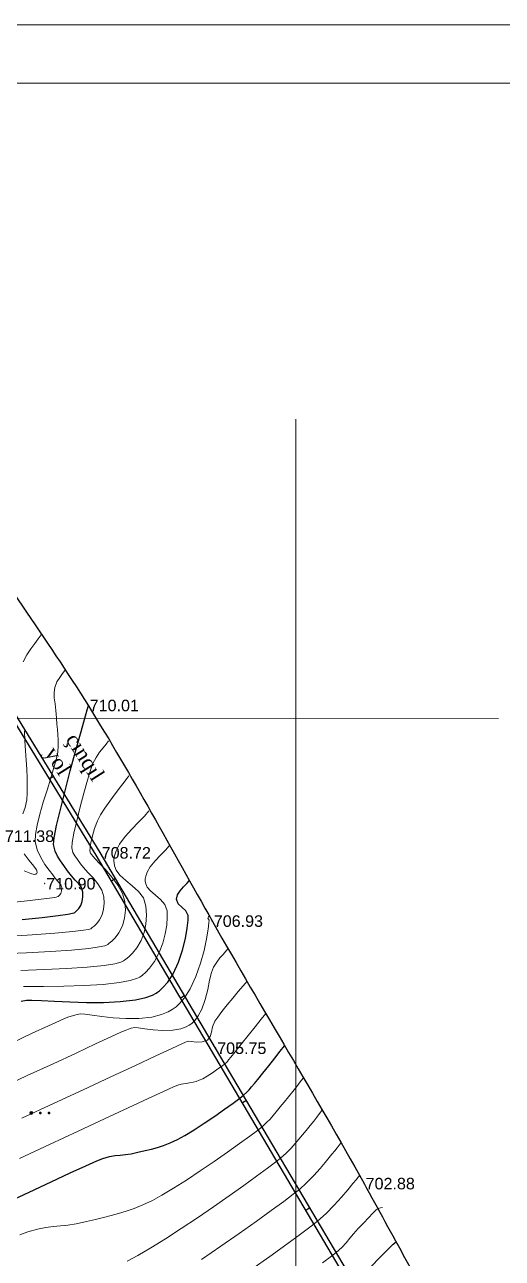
# Model space of a CAD drawing. Header units: feet. Extents: x 3381 to 1374491, y 675186 to 8751562.
# Drawn here: x 686558.1 to 686599.6, y 4375761.9 to 4375868.9 of the extents above; entities that cross this region are included whole.
import ezdxf

# ---------------------------------------------------------------- set-up
doc = ezdxf.new("R2010")
doc.units = ezdxf.units.FT
doc.header["$MEASUREMENT"] = 0
doc.header["$PDMODE"] = 34
doc.header["$PDSIZE"] = 0.01
doc.layers.get('0').update_dxf_attribs({"linetype": 'CONTINUOUS'})
for name, color, linetype in [('0_Point_Height', 2, 'CONTINUOUS'), ('0_Point_Point', 7, 'CONTINUOUS'), ('col bitkisi', 7, 'CONTINUOUS'), ('Yazilar', 7, 'CONTINUOUS')]:
    doc.layers.add(name, color=color, linetype=linetype)
for name, color, linetype, lineweight in [('ANA HORIZONTAL', 24, 'CONTINUOUS', 30), ('HORIZANTAL', 24, 'CONTINUOUS', 13), ('km setka', 170, 'CONTINUOUS', 15), ('rabit xt', 7, 'CONTINUOUS', 13)]:
    doc.layers.add(name, color=color, linetype=linetype, lineweight=lineweight)
doc.styles.get("Standard").update_dxf_attribs({"font": 'arial.ttf', "height": 2.5})

msp = doc.modelspace()

# ---------------------------------------------------------------- hatches: boundary and pattern name
at = {"layer": 'col bitkisi', "ltscale": 1.5}
h = msp.add_hatch(color=256, dxfattribs=at)
edge = h.paths.add_edge_path()
edge.add_arc((686558.716, 4375774.493), 0.125, 0, 360)
h = msp.add_hatch(color=256, dxfattribs=at)
edge = h.paths.add_edge_path()
edge.add_arc((686559.498, 4375774.493), 0.125, 0, 360)
h = msp.add_hatch(color=256, dxfattribs=at)
edge = h.paths.add_edge_path()
edge.add_arc((686560.257, 4375774.493), 0.125, 0, 360)

# ---------------------------------------------------------------- linework, layer by layer
at = {"linetype": 'Continuous'}
for p, q in [((686560.632, 4375803.68, 711.378), (686560.299, 4375803.459, 711.378)), ((686566.021, 4375794.817), (686565.687, 4375794.595)), ((686572.019, 4375784.677), (686571.685, 4375784.455)), ((686577.392, 4375775.58), (686577.058, 4375775.359)), ((686582.887, 4375766.26), (686582.554, 4375766.039))]:
    msp.add_line(p, q, dxfattribs=at)
at = {"linetype": 'Continuous', "elevation": 697.485}
for points in [[(686603.7, 4375735.052), (686595.063, 4375745.485), (686586.178, 4375759.893), (686574.367, 4375779.922), (686564.347, 4375796.861), (686553.221, 4375814.996), (686540.875, 4375835.544)], [(686603.979, 4375735.341), (686595.388, 4375745.718), (686586.52, 4375760.099), (686574.711, 4375780.125), (686564.689, 4375797.067), (686553.562, 4375815.203), (686541.217, 4375835.75)]]:
    msp.add_lwpolyline(points, dxfattribs=at)
at = {"linetype": 'Continuous'}
msp.add_open_spline([(686532.216, 4375862.55), (686534.037, 4375859.08), (686540.343, 4375847.062), (686550.24, 4375829.08), (686564.234, 4375809.816), (686575.006, 4375789.618), (686585.969, 4375771.733), (686595.096, 4375754.329), (686608.511, 4375735.808), (686625.111, 4375721.519), (686636.646, 4375706.682), (686644.576, 4375696.2), (686655.894, 4375684.281), (686664.143, 4375673.589), (686668.587, 4375667.829)], degree=3, knots=[0, 0, 0, 0, 11.7595104, 40.7232097, 61.4623304, 83.0549787, 109.2907167, 124.3927439, 141.9627176, 177.5330077, 189.5588214, 198.2764878, 216.9554477, 238.7688662, 238.7688662, 238.7688662, 238.7688662], dxfattribs=at)
at = {"layer": '0_Point_Point'}
for p in [(686563.648, 4375809.843, 710.009), (686564.689, 4375797.067, 708.721), (686559.879, 4375794.387, 710.904), (686574.416, 4375791.148, 706.928), (686574.711, 4375780.125, 705.752), (686587.592, 4375768.383, 702.877)]:
    msp.add_point(p, dxfattribs=at)
at = {"layer": 'ANA HORIZONTAL', "color": 16, "lineweight": 30, "elevation": 710}
msp.add_lwpolyline([(686557.935, 4375791.277), (686559.655, 4375791.449), (686561.058, 4375791.615), (686561.88, 4375791.736), (686562.284, 4375791.816), (686562.44, 4375791.863), (686562.482, 4375791.885), (686562.55, 4375791.936), (686562.674, 4375792.043), (686562.836, 4375792.218), (686563.004, 4375792.475), (686563.142, 4375792.832), (686563.201, 4375793.225), (686563.185, 4375793.651), (686563.065, 4375794.044), (686562.837, 4375794.373), (686562.537, 4375794.691), (686562.203, 4375795.048), (686561.871, 4375795.497), (686561.553, 4375795.958), (686561.249, 4375796.358), (686560.982, 4375796.754), (686560.774, 4375797.203), (686560.646, 4375797.762), (686560.698, 4375798.355), (686560.908, 4375799.415), (686561.238, 4375800.818), (686561.648, 4375802.44), (686562.101, 4375804.154), (686562.558, 4375805.837), (686562.98, 4375807.363), (686563.33, 4375808.608), (686563.568, 4375809.446), (686563.656, 4375809.754), (686563.68, 4375809.789)], dxfattribs=at)
at = {"layer": 'ANA HORIZONTAL', "color": 32, "lineweight": 30}
for points, elevation in [([(686557.835, 4375784.181), (686558.299, 4375784.268), (686558.774, 4375784.283), (686559.615, 4375784.248), (686560.738, 4375784.189), (686562.062, 4375784.126), (686563.507, 4375784.084), (686564.99, 4375784.084), (686566.43, 4375784.149), (686567.746, 4375784.302), (686568.655, 4375784.504), (686569.225, 4375784.708), (686569.542, 4375784.873), (686569.679, 4375784.964), (686569.839, 4375785.087), (686570.141, 4375785.363), (686570.551, 4375785.841), (686571.021, 4375786.572), (686571.493, 4375787.581), (686571.848, 4375788.626), (686572.097, 4375789.628), (686572.252, 4375790.511), (686572.324, 4375791.199), (686572.325, 4375791.614), (686572.133, 4375792.032), (686571.79, 4375792.341), (686571.461, 4375792.642), (686571.313, 4375793.036), (686571.404, 4375793.411), (686571.63, 4375793.766), (686571.922, 4375794.093), (686572.208, 4375794.38), (686572.417, 4375794.619)], 707.5), ([(686556.427, 4375766.634), (686558.524, 4375767.623), (686560.437, 4375768.523), (686562.1, 4375769.301), (686563.445, 4375769.923), (686564.406, 4375770.353), (686564.916, 4375770.557), (686565.503, 4375770.713), (686565.992, 4375770.8), (686566.434, 4375770.849), (686566.878, 4375770.892), (686567.374, 4375770.961), (686567.973, 4375771.086), (686568.592, 4375771.234), (686569.141, 4375771.365), (686569.658, 4375771.502), (686570.184, 4375771.671), (686570.756, 4375771.893), (686571.415, 4375772.192), (686572.053, 4375772.539), (686572.846, 4375773.027), (686573.729, 4375773.603), (686574.633, 4375774.217), (686575.493, 4375774.818), (686576.24, 4375775.353), (686576.808, 4375775.772), (686577.13, 4375776.024), (686577.42, 4375776.288), (686577.629, 4375776.513), (686577.827, 4375776.751), (686578.081, 4375777.054), (686578.374, 4375777.409), (686578.808, 4375777.948), (686579.319, 4375778.589), (686579.844, 4375779.252), (686580.322, 4375779.854), (686580.687, 4375780.314)], 705), ([(686588.244, 4375761.196), (686588.934, 4375761.918), (686589.591, 4375762.593), (686590.117, 4375763.109), (686590.369, 4375763.321)], 702)]:
    msp.add_lwpolyline(points, dxfattribs=dict(at, elevation=elevation))
at = {"layer": 'col bitkisi', "lineweight": 13, "ltscale": 1.5}
msp.add_circle((686558.716, 4375774.493), 0.125, dxfattribs=at)
at = {"layer": 'HORIZANTAL', "color": 32, "linetype": 'Continuous', "lineweight": 13}
for points, elevation in [([(686558.018, 4375813.629), (686558.32, 4375814.221), (686558.664, 4375814.741), (686559.011, 4375815.196), (686559.325, 4375815.595), (686559.569, 4375815.948)], 711), ([(686557.275, 4375792.787), (686558.613, 4375792.913), (686559.793, 4375793.05), (686560.516, 4375793.152), (686560.876, 4375793.218), (686561.011, 4375793.254), (686561.043, 4375793.269), (686561.092, 4375793.307), (686561.178, 4375793.391), (686561.276, 4375793.533), (686561.35, 4375793.749), (686561.357, 4375794.058), (686561.282, 4375794.272), (686561.137, 4375794.451), (686560.956, 4375794.64), (686560.77, 4375794.883), (686560.574, 4375795.147), (686560.264, 4375795.543), (686559.898, 4375796.05), (686559.537, 4375796.648), (686559.24, 4375797.316), (686559.066, 4375798.034), (686559.079, 4375798.644), (686559.221, 4375799.455), (686559.457, 4375800.407), (686559.755, 4375801.442), (686560.082, 4375802.5), (686560.403, 4375803.521), (686560.687, 4375804.448), (686560.9, 4375805.22), (686561.009, 4375805.779), (686561.054, 4375806.368), (686561.057, 4375806.864), (686561.031, 4375807.309), (686560.989, 4375807.743), (686560.944, 4375808.208), (686560.908, 4375808.745), (686560.853, 4375809.402), (686560.778, 4375809.976), (686560.713, 4375810.486), (686560.693, 4375810.95), (686560.747, 4375811.385), (686560.93, 4375811.87), (686561.179, 4375812.27), (686561.432, 4375812.597), (686561.627, 4375812.868)], 710.5), ([(686557.995, 4375800.421), (686558.192, 4375800.969), (686558.322, 4375801.64), (686558.364, 4375802.232), (686558.373, 4375802.877), (686558.357, 4375803.57), (686558.321, 4375804.309), (686558.273, 4375805.088), (686558.218, 4375805.904), (686558.164, 4375806.751), (686558.116, 4375807.626)], 711), ([(686556.551, 4375789.803), (686558.792, 4375789.938), (686560.746, 4375790.078), (686562.318, 4375790.219), (686563.233, 4375790.332), (686563.688, 4375790.417), (686563.87, 4375790.473), (686563.921, 4375790.501), (686564.009, 4375790.566), (686564.174, 4375790.704), (686564.392, 4375790.925), (686564.633, 4375791.246), (686564.855, 4375791.687), (686564.99, 4375792.169), (686565.042, 4375792.689), (686565.013, 4375793.243), (686564.839, 4375793.812), (686564.504, 4375794.364), (686564.079, 4375794.885), (686563.635, 4375795.359), (686563.242, 4375795.773), (686562.973, 4375796.111), (686562.713, 4375796.485), (686562.493, 4375796.78), (686562.326, 4375797.086), (686562.227, 4375797.491), (686562.265, 4375797.95), (686562.418, 4375798.77), (686562.657, 4375799.834), (686562.951, 4375801.028), (686563.268, 4375802.236), (686563.58, 4375803.343), (686563.854, 4375804.234), (686564.06, 4375804.794), (686564.339, 4375805.321), (686564.641, 4375805.769), (686564.94, 4375806.15), (686565.21, 4375806.475), (686565.427, 4375806.755)], 709.5), ([(686556.085, 4375788.289), (686558.302, 4375788.383), (686560.373, 4375788.491), (686562.207, 4375788.616), (686563.711, 4375788.76), (686564.615, 4375788.891), (686565.087, 4375788.999), (686565.293, 4375789.076), (686565.361, 4375789.116), (686565.48, 4375789.206), (686565.703, 4375789.393), (686566, 4375789.692), (686566.326, 4375790.128), (686566.627, 4375790.725), (686566.81, 4375791.378), (686566.88, 4375792.084), (686566.841, 4375792.836), (686566.636, 4375793.528), (686566.234, 4375794.248), (686565.715, 4375794.951), (686565.16, 4375795.594), (686564.648, 4375796.133), (686564.26, 4375796.524), (686564.075, 4375796.725), (686563.953, 4375796.895), (686563.86, 4375797.035), (686563.808, 4375797.219), (686563.818, 4375797.477), (686563.885, 4375797.931), (686564.014, 4375798.517), (686564.205, 4375799.173), (686564.464, 4375799.835), (686564.736, 4375800.342), (686565.11, 4375800.923), (686565.546, 4375801.543), (686566.009, 4375802.167), (686566.46, 4375802.761), (686566.861, 4375803.29), (686567.175, 4375803.721)], 709), ([(686557.803, 4375786.859), (686559.842, 4375786.922), (686561.79, 4375787.008), (686563.554, 4375787.127), (686565.039, 4375787.282), (686565.964, 4375787.438), (686566.473, 4375787.576), (686566.713, 4375787.678), (686566.8, 4375787.732), (686566.929, 4375787.829), (686567.174, 4375788.031), (686567.504, 4375788.356), (686567.881, 4375788.824), (686568.251, 4375789.463), (686568.511, 4375790.151), (686568.665, 4375790.88), (686568.716, 4375791.642), (686568.669, 4375792.429), (686568.445, 4375793.139), (686568.021, 4375793.711), (686567.483, 4375794.199), (686566.916, 4375794.653), (686566.404, 4375795.126), (686566.092, 4375795.553), (686565.943, 4375795.92), (686565.895, 4375796.192), (686565.888, 4375796.338), (686565.893, 4375796.487), (686565.936, 4375796.783), (686566.073, 4375797.222), (686566.369, 4375797.792), (686566.867, 4375798.476), (686567.443, 4375799.118), (686568.025, 4375799.707), (686568.542, 4375800.233), (686568.922, 4375800.687)], 708.5), ([(686558.039, 4375785.471), (686559.763, 4375785.466), (686561.551, 4375785.484), (686563.31, 4375785.536), (686564.951, 4375785.636), (686566.38, 4375785.796), (686567.31, 4375785.976), (686567.852, 4375786.146), (686568.129, 4375786.277), (686568.24, 4375786.348), (686568.376, 4375786.452), (686568.635, 4375786.678), (686568.988, 4375787.057), (686569.396, 4375787.623), (686569.809, 4375788.399), (686570.121, 4375789.213), (686570.339, 4375790.024), (686570.469, 4375790.789), (686570.52, 4375791.469), (686570.497, 4375792.022), (686570.304, 4375792.576), (686569.939, 4375793.012), (686569.494, 4375793.384), (686569.061, 4375793.75), (686568.786, 4375794.075), (686568.651, 4375794.358), (686568.607, 4375794.572), (686568.601, 4375794.687), (686568.606, 4375794.806), (686568.645, 4375795.041), (686568.77, 4375795.388), (686569.033, 4375795.837), (686569.461, 4375796.368), (686569.928, 4375796.855), (686570.357, 4375797.287), (686570.67, 4375797.653)], 708), ([(686558.109, 4375795.481), (686558.667, 4375795.247), (686558.973, 4375795.178), (686559.108, 4375795.194), (686559.153, 4375795.222), (686559.187, 4375795.268), (686559.212, 4375795.374), (686559.157, 4375795.57), (686558.945, 4375795.896), (686558.542, 4375796.394), (686558.089, 4375796.973)], 711), ([(686557.044, 4375780.587), (686558.806, 4375781.404), (686560.21, 4375782.053), (686561.168, 4375782.491), (686561.593, 4375782.679), (686561.978, 4375782.821), (686562.282, 4375782.924), (686562.592, 4375783.005), (686562.993, 4375783.083), (686563.358, 4375783.07), (686563.99, 4375782.984), (686564.832, 4375782.863), (686565.829, 4375782.746), (686566.922, 4375782.672), (686568.054, 4375782.68), (686569.169, 4375782.808), (686570.01, 4375783.023), (686570.592, 4375783.263), (686570.95, 4375783.465), (686571.119, 4375783.58), (686571.281, 4375783.705), (686571.588, 4375783.988), (686572.009, 4375784.486), (686572.499, 4375785.258), (686573.006, 4375786.34), (686573.404, 4375787.478), (686573.704, 4375788.592), (686573.919, 4375789.602), (686574.058, 4375790.428), (686574.132, 4375790.989), (686574.153, 4375791.207), (686574.087, 4375791.298), (686574.026, 4375791.386), (686574.087, 4375791.493), (686574.165, 4375791.585)], 707), ([(686555.975, 4375776.622), (686558.368, 4375777.729), (686560.601, 4375778.765), (686562.603, 4375779.693), (686564.301, 4375780.481), (686565.623, 4375781.094), (686566.496, 4375781.497), (686566.849, 4375781.656), (686567.143, 4375781.764), (686567.382, 4375781.836), (686567.688, 4375781.898), (686568, 4375781.879), (686568.561, 4375781.798), (686569.298, 4375781.705), (686570.139, 4375781.649), (686571.011, 4375781.679), (686571.682, 4375781.799), (686572.146, 4375781.96), (686572.427, 4375782.109), (686572.558, 4375782.196), (686572.682, 4375782.293), (686572.908, 4375782.513), (686573.202, 4375782.903), (686573.516, 4375783.508), (686573.811, 4375784.345), (686574.026, 4375785.202), (686574.195, 4375786.003), (686574.35, 4375786.673), (686574.524, 4375787.136), (686574.804, 4375787.569), (686575.09, 4375787.937), (686575.364, 4375788.248), (686575.609, 4375788.514), (686575.809, 4375788.743)], 706.5), ([(686557.91, 4375774.052), (686560.632, 4375775.309), (686563.228, 4375776.51), (686565.624, 4375777.621), (686567.75, 4375778.609), (686569.533, 4375779.438), (686570.901, 4375780.074), (686571.783, 4375780.484), (686572.105, 4375780.633), (686572.242, 4375780.68), (686572.383, 4375780.713), (686572.612, 4375780.686), (686573.047, 4375780.636), (686573.553, 4375780.649), (686573.998, 4375780.812), (686574.252, 4375781.124), (686574.362, 4375781.513), (686574.452, 4375781.961), (686574.649, 4375782.45), (686574.894, 4375782.813), (686575.264, 4375783.298), (686575.714, 4375783.858), (686576.201, 4375784.448), (686576.68, 4375785.022), (686577.106, 4375785.532), (686577.435, 4375785.933)], 706), ([(686557.69, 4375770.545), (686560.294, 4375771.753), (686562.779, 4375772.908), (686565.078, 4375773.979), (686567.123, 4375774.932), (686568.848, 4375775.735), (686570.186, 4375776.355), (686571.068, 4375776.761), (686571.429, 4375776.919), (686571.711, 4375776.988), (686571.938, 4375777.017), (686572.166, 4375777.041), (686572.453, 4375777.096), (686572.755, 4375777.168), (686573.018, 4375777.236), (686573.287, 4375777.326), (686573.607, 4375777.467), (686573.975, 4375777.677), (686574.443, 4375777.98), (686574.918, 4375778.308), (686575.308, 4375778.588), (686575.522, 4375778.751), (686575.644, 4375778.865), (686575.733, 4375778.966), (686575.841, 4375779.096), (686576.024, 4375779.322), (686576.413, 4375779.807), (686576.94, 4375780.466), (686577.536, 4375781.213), (686578.134, 4375781.962), (686578.665, 4375782.627), (686579.061, 4375783.123)], 705.5), ([(686557.724, 4375763.94), (686558.403, 4375764.195), (686559.253, 4375764.426), (686559.974, 4375764.567), (686560.619, 4375764.651), (686561.241, 4375764.71), (686561.893, 4375764.779), (686562.625, 4375764.89), (686563.493, 4375765.075), (686564.279, 4375765.264), (686564.991, 4375765.432), (686565.654, 4375765.594), (686566.298, 4375765.769), (686566.949, 4375765.972), (686567.636, 4375766.22), (686568.385, 4375766.53), (686569.224, 4375766.918), (686570.048, 4375767.359), (686571.053, 4375767.96), (686572.182, 4375768.678), (686573.377, 4375769.469), (686574.581, 4375770.289), (686575.737, 4375771.095), (686576.788, 4375771.842), (686577.677, 4375772.487), (686578.346, 4375772.987), (686578.738, 4375773.297), (686579.138, 4375773.657), (686579.438, 4375773.964), (686579.697, 4375774.262), (686579.972, 4375774.596), (686580.321, 4375775.012), (686580.672, 4375775.431), (686581.039, 4375775.884), (686581.404, 4375776.345), (686581.75, 4375776.786), (686582.059, 4375777.182), (686582.314, 4375777.504)], 704.5), ([(686567.032, 4375761.643), (686567.974, 4375762.14), (686569.1, 4375762.8), (686570.365, 4375763.587), (686571.723, 4375764.467), (686573.126, 4375765.403), (686574.529, 4375766.361), (686575.885, 4375767.304), (686577.149, 4375768.198), (686578.273, 4375769.007), (686579.211, 4375769.696), (686579.918, 4375770.229), (686580.346, 4375770.57), (686580.845, 4375771.022), (686581.264, 4375771.443), (686581.624, 4375771.843), (686581.946, 4375772.226), (686582.251, 4375772.599), (686582.561, 4375772.97), (686582.92, 4375773.398), (686583.234, 4375773.787), (686583.506, 4375774.136), (686583.74, 4375774.439), (686583.94, 4375774.694)], 704), ([(686573.498, 4375761.791), (686575.164, 4375762.935), (686576.76, 4375764.048), (686578.237, 4375765.093), (686579.545, 4375766.032), (686580.634, 4375766.828), (686581.453, 4375767.445), (686581.954, 4375767.843), (686582.628, 4375768.461), (686583.238, 4375769.086), (686583.772, 4375769.682), (686584.218, 4375770.212), (686584.565, 4375770.64), (686584.801, 4375770.928), (686585.046, 4375771.221), (686585.253, 4375771.481), (686585.425, 4375771.703), (686585.566, 4375771.884)], 703.5), ([(686577.767, 4375760.892), (686579.421, 4375762.06), (686580.878, 4375763.104), (686582.089, 4375763.987), (686583.001, 4375764.67), (686583.562, 4375765.117), (686584.293, 4375765.785), (686584.994, 4375766.497), (686585.637, 4375767.199), (686586.192, 4375767.841), (686586.63, 4375768.37), (686586.923, 4375768.735), (686587.041, 4375768.886), (686587.127, 4375768.991), (686587.192, 4375769.074)], 703), ([(686583.973, 4375761.511), (686584.773, 4375762.088), (686585.17, 4375762.39), (686585.66, 4375762.841), (686586.036, 4375763.242), (686586.359, 4375763.626), (686586.688, 4375764.023), (686587.085, 4375764.465), (686587.539, 4375764.944), (686587.973, 4375765.403), (686588.352, 4375765.798), (686588.642, 4375766.086), (686588.805, 4375766.223), (686589.024, 4375766.282), (686589.196, 4375766.293)], 702.5)]:
    msp.add_lwpolyline(points, dxfattribs=dict(at, elevation=elevation))
at = {"layer": 'km setka', "flags": 128}
for points in [[(686581.662, 4375834.652), (686581.662, 4375576.833)], [(686446.677, 4375808.638), (686599.263, 4375808.7)]]:
    msp.add_lwpolyline(points, dxfattribs=at)
at = {"layer": 'rabit xt', "color": 7, "lineweight": 20, "ltscale": 0.3, "elevation": -688.014}
msp.add_lwpolyline([(686414.016, 4375868.867), (686834.016, 4375868.867), (686834.016, 4375571.867)], dxfattribs=at)
msp.add_lwpolyline([(686433.914, 4375863.787), (686828.914, 4375863.787), (686828.914, 4375576.787), (686433.914, 4375576.787)], close=True, dxfattribs=at)

# ---------------------------------------------------------------- texts
at = {"layer": '0_Point_Height', "color": 0}
for s, p in [('710.01', (686563.784, 4375809.329, 710.009)), ('711.38', (686556.426, 4375797.997, 711.378)), ('708.72', (686564.825, 4375796.553, 708.721)), ('710.90', (686560.015, 4375793.873, 710.904)), ('706.93', (686574.552, 4375790.634, 706.928)), ('705.75', (686574.847, 4375779.611, 705.752)), ('702.88', (686587.728, 4375767.869, 702.877))]:
    msp.add_text(s, height=1, dxfattribs=at).set_placement(p)
at = {"layer": 'Yazilar', "insert": (686562.749, 4375807.603), "char_height": 1.3, "width": 0.10588, "attachment_point": 1, "rotation": 302.4345}
msp.add_mtext('{\\fTimes New Roman|b0|i0|c238|p18;çınqıl yol}', dxfattribs=at)

doc.saveas('drawing.dxf')
